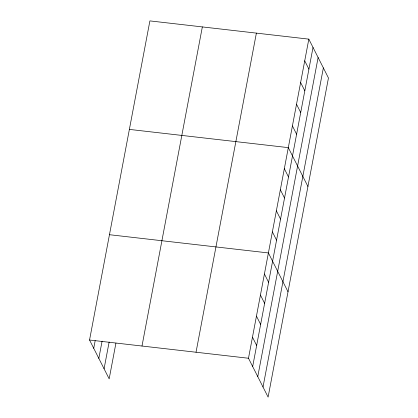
<?xml version="1.0" encoding="UTF-8"?>
<svg xmlns="http://www.w3.org/2000/svg" width="418" height="418" viewBox="0 0 418 418"><rect width="100%" height="100%" fill="white"/><g stroke="black" fill="none" stroke-linecap="round" stroke-linejoin="round"><path stroke-width="0.63" d="M115.927 343.126L109.171 378.865L89.546 340.017L149.895 20.9L308.829 39.135L328.454 77.983L268.105 397.1L248.485 358.252L308.829 39.135M93.731 348.309L95.184 340.649M98.826 358.393L102.086 341.161M104.077 368.78L109.145 341.976M141.995 346.036L202.343 26.919M196.032 352.233L256.38 33.116M252.671 366.539L313.019 47.422M257.765 376.623L318.114 57.506M263.016 387.016L323.36 67.899M129.376 129.402L288.31 147.632L307.935 186.48M109.459 234.707L268.398 252.942L288.023 291.79M89.546 340.017L248.485 358.252M304.727 60.835L308.912 69.122M300.62 82.534L304.811 90.826M296.519 104.234L300.709 112.526M292.417 125.933L296.602 134.225M284.329 168.694L288.519 176.986M280.347 189.756L284.533 198.048M276.366 210.818L280.551 219.11M272.379 231.88L276.57 240.172M264.416 274.004L268.602 282.296M260.43 295.066L264.62 303.358M256.448 316.128L260.639 324.42M252.467 337.19L256.652 345.482"/></g></svg>
